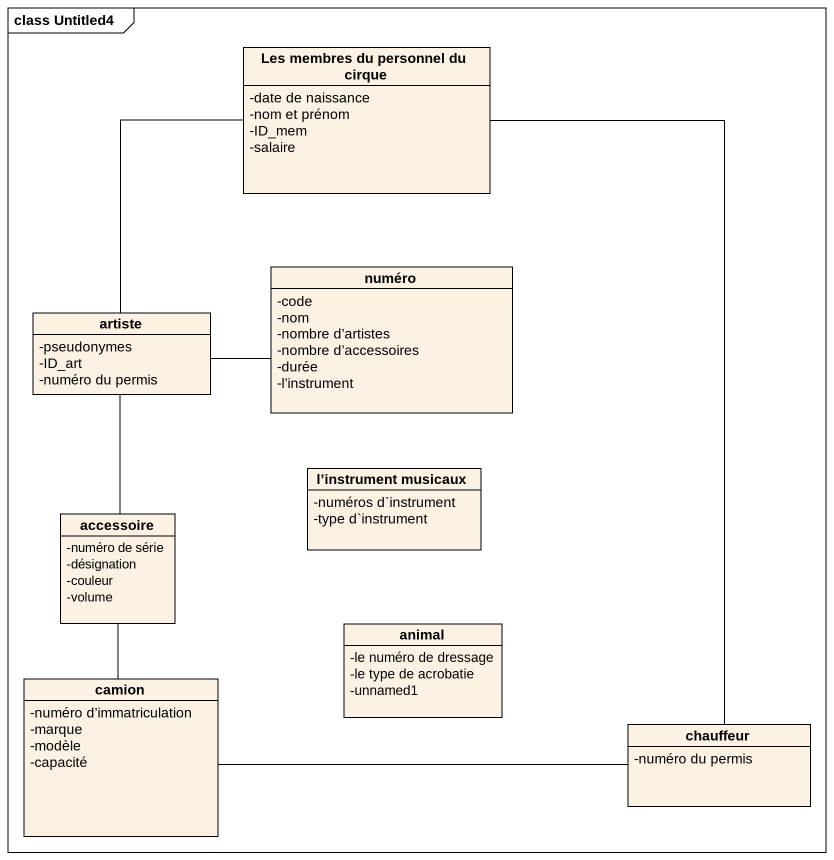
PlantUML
@startuml
mainframe class Untitled4
hide circle
hide empty members
skinparam classAttributeIconSize 0
class "Les membres du personnel du cirque" as Les_membres_du_personnel_du {
  -date de naissance
  -nom et prénom
  -ID_mem
  -salaire
}
class artiste {
  -pseudonymes
  -ID_art
  -numéro du permis
}
class numéro {
  -code
  -nom
  -nombre d’artistes
  -nombre d’accessoires
  -durée
  -l’instrument
}
class "l’instrument musicaux" as l_instrument_musicaux {
  -numéros d`instrument
  -type d`instrument
}
class accessoire {
  -numéro de série
  -désignation
  -couleur
  -volume
}
class animal {
  -le numéro de dressage
  -le type de acrobatie
  -unnamed1
}
class camion {
  -numéro d’immatriculation
  -marque
  -modèle
  -capacité
}
class chauffeur {
  -numéro du permis
}
Les_membres_du_personnel_du -- artiste
Les_membres_du_personnel_du -- chauffeur
artiste -right- numéro
accessoire -up- artiste
accessoire -- camion
chauffeur -left- camion
@enduml
